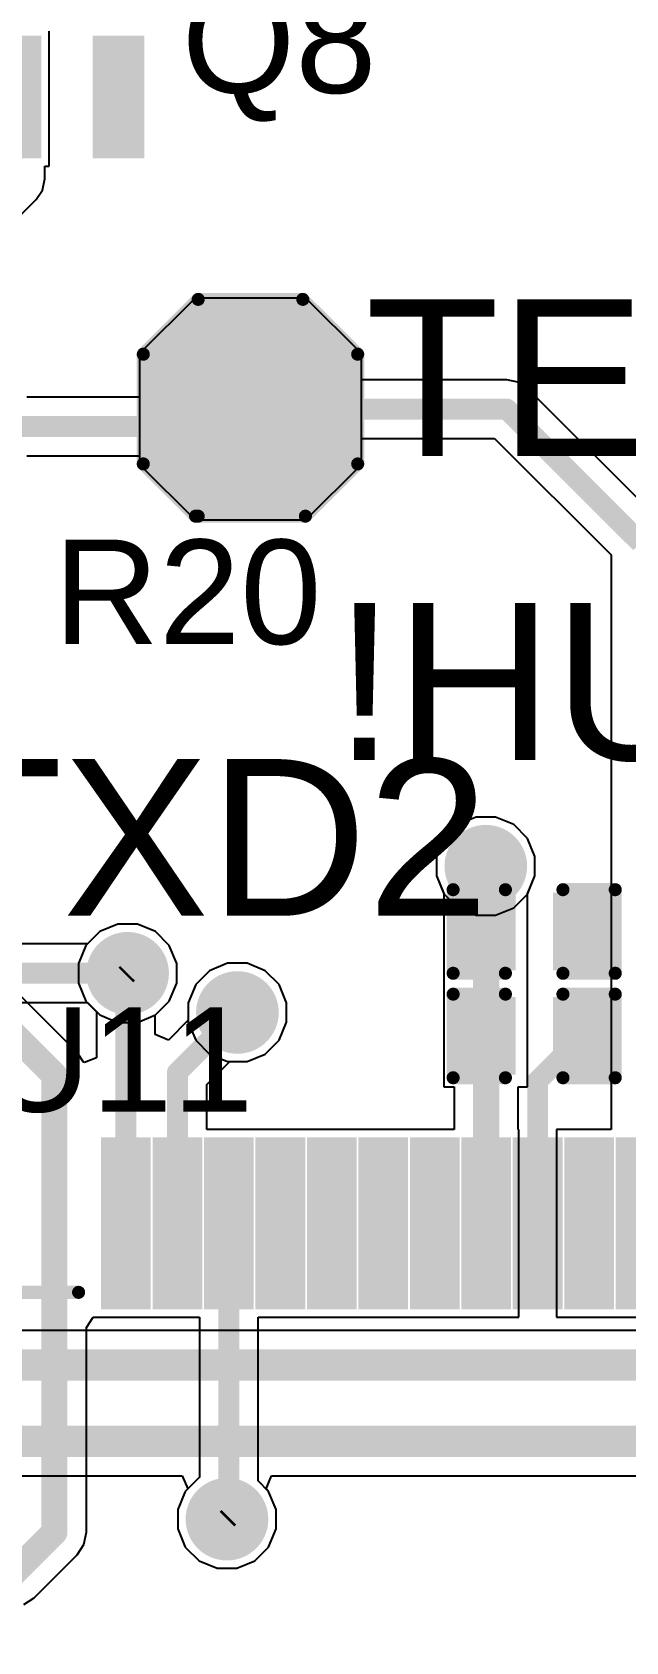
# Model space of a CAD drawing. Header units: millimetres. Extents: x -0.13 to 3.86, y -0.01 to 4.3.
# Drawn here: x 1.047 to 1.274, y 2.803 to 3.419 of the extents above; entities that cross this region are included whole.
import ezdxf

# ---------------------------------------------------------------- set-up
doc = ezdxf.new("R2010")
doc.units = ezdxf.units.MM
doc.header["$MEASUREMENT"] = 0
for name, color, linetype in [('BottomLayer', 5, 'Continuous'), ('BottomSolder', 6, 'Continuous'), ('MultiLayer', 9, 'Continuous'), ('PadHoleLayer', 156, 'Continuous'), ('TopLayer', 1, 'Continuous'), ('TopOverlay', 2, 'Continuous'), ('TopPaste', 8, 'Continuous'), ('TopSolder', 216, 'Continuous'), ('ViaHoleLayer', 16, 'Continuous')]:
    doc.layers.add(name, color=color, linetype=linetype)
doc.styles.add('Arial', font='arial.ttf', dxfattribs={"height": 0.2})

# ---------------------------------------------------------------- blocks, each defined once
blk = doc.blocks.new('C___0402_35')
at = {"layer": 'TopLayer'}
for points in [[(-0.0275, -0.0125), (-0.0275, 0.0125), (-0.0095, 0.0125), (-0.0095, -0.0125)], [(0.0095, -0.0125), (0.0095, 0.0125), (0.0275, 0.0125), (0.0275, -0.0125)]]:
    blk.add_hatch(color=1, dxfattribs=at).paths.add_polyline_path(points)
at = {"layer": 'TopPaste'}
for points in [[(-0.0275, -0.0125), (-0.0275, 0.0125), (-0.0095, 0.0125), (-0.0095, -0.0125)], [(0.0095, -0.0125), (0.0095, 0.0125), (0.0275, 0.0125), (0.0275, -0.0125)]]:
    blk.add_hatch(color=8, dxfattribs=at).paths.add_polyline_path(points)
at = {"layer": 'TopSolder'}
for points in [[(-0.02986, -0.01486), (-0.02986, 0.01486), (-0.00714, 0.01486), (-0.00714, -0.01486)], [(0.00714, -0.01486), (0.00714, 0.01486), (0.02986, 0.01486), (0.02986, -0.01486)]]:
    blk.add_hatch(color=216, dxfattribs=at).paths.add_polyline_path(points)
at = {"layer": 'TopOverlay', "const_width": 0.005}
for points in [[(-0.031, 0.016), (-0.011, 0.016)], [(-0.031, -0.016), (-0.031, 0.016)], [(0.011, 0.016), (0.031, 0.016)], [(0.031, -0.016), (0.031, 0.016)], [(-0.031, -0.016), (-0.011, -0.016)], [(0.011, -0.016), (0.031, -0.016)]]:
    blk.add_lwpolyline(points, dxfattribs=at)
at = {"layer": 'TopOverlay', "const_width": 0.0025}
for points in [[(-0.03225, 0.016, 1), (-0.02975, 0.016, 1)], [(-0.03225, 0.016, 1), (-0.02975, 0.016, 1)], [(-0.01225, 0.016, 1), (-0.00975, 0.016, 1)], [(0.00975, 0.016, 1), (0.01225, 0.016, 1)], [(0.02975, 0.016, 1), (0.03225, 0.016, 1)], [(0.02975, 0.016, 1), (0.03225, 0.016, 1)], [(-0.03225, -0.016, 1), (-0.02975, -0.016, 1)], [(-0.03225, -0.016, 1), (-0.02975, -0.016, 1)], [(-0.01225, -0.016, 1), (-0.00975, -0.016, 1)], [(0.00975, -0.016, 1), (0.01225, -0.016, 1)], [(0.02975, -0.016, 1), (0.03225, -0.016, 1)], [(0.02975, -0.016, 1), (0.03225, -0.016, 1)]]:
    blk.add_lwpolyline(points, format="xyb", close=True, dxfattribs=at)
blk = doc.blocks.new('C___0402_37')
at = {"layer": 'TopLayer'}
for points in [[(-0.0275, -0.0125), (-0.0275, 0.0125), (-0.0095, 0.0125), (-0.0095, -0.0125)], [(0.0095, -0.0125), (0.0095, 0.0125), (0.0275, 0.0125), (0.0275, -0.0125)]]:
    blk.add_hatch(color=1, dxfattribs=at).paths.add_polyline_path(points)
at = {"layer": 'TopPaste'}
for points in [[(-0.0275, -0.0125), (-0.0275, 0.0125), (-0.0095, 0.0125), (-0.0095, -0.0125)], [(0.0095, -0.0125), (0.0095, 0.0125), (0.0275, 0.0125), (0.0275, -0.0125)]]:
    blk.add_hatch(color=8, dxfattribs=at).paths.add_polyline_path(points)
at = {"layer": 'TopSolder'}
for points in [[(-0.02986, -0.01486), (-0.02986, 0.01486), (-0.00714, 0.01486), (-0.00714, -0.01486)], [(0.00714, -0.01486), (0.00714, 0.01486), (0.02986, 0.01486), (0.02986, -0.01486)]]:
    blk.add_hatch(color=216, dxfattribs=at).paths.add_polyline_path(points)
at = {"layer": 'TopOverlay', "const_width": 0.005}
for points in [[(-0.031, 0.016), (-0.011, 0.016)], [(-0.031, -0.016), (-0.031, 0.016)], [(0.011, 0.016), (0.031, 0.016)], [(0.031, -0.016), (0.031, 0.016)], [(-0.031, -0.016), (-0.011, -0.016)], [(0.011, -0.016), (0.031, -0.016)]]:
    blk.add_lwpolyline(points, dxfattribs=at)
at = {"layer": 'TopOverlay', "const_width": 0.0025}
for points in [[(-0.03225, 0.016, 1), (-0.02975, 0.016, 1)], [(-0.03225, 0.016, 1), (-0.02975, 0.016, 1)], [(-0.01225, 0.016, 1), (-0.00975, 0.016, 1)], [(0.00975, 0.016, 1), (0.01225, 0.016, 1)], [(0.02975, 0.016, 1), (0.03225, 0.016, 1)], [(0.02975, 0.016, 1), (0.03225, 0.016, 1)], [(-0.03225, -0.016, 1), (-0.02975, -0.016, 1)], [(-0.03225, -0.016, 1), (-0.02975, -0.016, 1)], [(-0.01225, -0.016, 1), (-0.00975, -0.016, 1)], [(0.00975, -0.016, 1), (0.01225, -0.016, 1)], [(0.02975, -0.016, 1), (0.03225, -0.016, 1)], [(0.02975, -0.016, 1), (0.03225, -0.016, 1)]]:
    blk.add_lwpolyline(points, format="xyb", close=True, dxfattribs=at)
blk = doc.blocks.new('64_TQFP__10_10__101')
at = {"layer": 'TopLayer'}
for points in [[(-0.15315, 0.19429), (-0.15315, 0.25216), (-0.14213, 0.25216), (-0.14213, 0.19429)], [(-0.13346, 0.19429), (-0.13346, 0.25216), (-0.12244, 0.25216), (-0.12244, 0.19429)], [(-0.11378, 0.19429), (-0.11378, 0.25216), (-0.10276, 0.25216), (-0.10276, 0.19429)], [(-0.09409, 0.19429), (-0.09409, 0.25216), (-0.08307, 0.25216), (-0.08307, 0.19429)], [(-0.07441, 0.19429), (-0.07441, 0.25216), (-0.06339, 0.25216), (-0.06339, 0.19429)], [(-0.05472, 0.19429), (-0.05472, 0.25216), (-0.0437, 0.25216), (-0.0437, 0.19429)], [(-0.03504, 0.19429), (-0.03504, 0.25216), (-0.02402, 0.25216), (-0.02402, 0.19429)], [(-0.01535, 0.19429), (-0.01535, 0.25216), (-0.00433, 0.25216), (-0.00433, 0.19429)], [(0.00433, 0.19429), (0.00433, 0.25216), (0.01535, 0.25216), (0.01535, 0.19429)], [(0.02402, 0.19429), (0.02402, 0.25216), (0.03504, 0.25216), (0.03504, 0.19429)], [(0.0437, 0.19429), (0.0437, 0.25216), (0.05472, 0.25216), (0.05472, 0.19429)], [(0.06339, 0.19429), (0.06339, 0.25216), (0.07441, 0.25216), (0.07441, 0.19429)], [(0.08307, 0.19429), (0.08307, 0.25216), (0.09409, 0.25216), (0.09409, 0.19429)], [(0.10276, 0.19429), (0.10276, 0.25216), (0.11378, 0.25216), (0.11378, 0.19429)], [(0.12244, 0.19429), (0.12244, 0.25216), (0.13346, 0.25216), (0.13346, 0.19429)], [(0.14213, 0.19429), (0.14213, 0.25216), (0.15315, 0.25216), (0.15315, 0.19429)], [(-0.25217, 0.15315), (-0.19429, 0.15315), (-0.19429, 0.14213), (-0.25217, 0.14213)], [(0.19429, 0.15315), (0.25217, 0.15315), (0.25217, 0.14213), (0.19429, 0.14213)], [(-0.25217, 0.13346), (-0.19429, 0.13346), (-0.19429, 0.12244), (-0.25217, 0.12244)], [(0.19429, 0.13346), (0.25217, 0.13346), (0.25217, 0.12244), (0.19429, 0.12244)], [(-0.25217, 0.11378), (-0.19429, 0.11378), (-0.19429, 0.10276), (-0.25217, 0.10276)], [(0.19429, 0.11378), (0.25217, 0.11378), (0.25217, 0.10276), (0.19429, 0.10276)], [(-0.25217, 0.09409), (-0.19429, 0.09409), (-0.19429, 0.08307), (-0.25217, 0.08307)], [(0.19429, 0.09409), (0.25217, 0.09409), (0.25217, 0.08307), (0.19429, 0.08307)], [(-0.25217, 0.07441), (-0.19429, 0.07441), (-0.19429, 0.06339), (-0.25217, 0.06339)], [(0.19429, 0.07441), (0.25217, 0.07441), (0.25217, 0.06339), (0.19429, 0.06339)], [(-0.25217, 0.05472), (-0.19429, 0.05472), (-0.19429, 0.0437), (-0.25217, 0.0437)], [(0.19429, 0.05472), (0.25217, 0.05472), (0.25217, 0.0437), (0.19429, 0.0437)], [(-0.25217, 0.03504), (-0.19429, 0.03504), (-0.19429, 0.02402), (-0.25217, 0.02402)], [(0.19429, 0.03504), (0.25217, 0.03504), (0.25217, 0.02402), (0.19429, 0.02402)], [(-0.25217, 0.01535), (-0.19429, 0.01535), (-0.19429, 0.00433), (-0.25217, 0.00433)], [(0.19429, 0.01535), (0.25217, 0.01535), (0.25217, 0.00433), (0.19429, 0.00433)], [(-0.25217, -0.00433), (-0.19429, -0.00433), (-0.19429, -0.01535), (-0.25217, -0.01535)], [(0.19429, -0.00433), (0.25217, -0.00433), (0.25217, -0.01535), (0.19429, -0.01535)], [(-0.25217, -0.02402), (-0.19429, -0.02402), (-0.19429, -0.03504), (-0.25217, -0.03504)], [(0.19429, -0.02402), (0.25217, -0.02402), (0.25217, -0.03504), (0.19429, -0.03504)], [(-0.25217, -0.0437), (-0.19429, -0.0437), (-0.19429, -0.05472), (-0.25217, -0.05472)], [(0.19429, -0.0437), (0.25217, -0.0437), (0.25217, -0.05472), (0.19429, -0.05472)], [(-0.25217, -0.06339), (-0.19429, -0.06339), (-0.19429, -0.07441), (-0.25217, -0.07441)], [(0.19429, -0.06339), (0.25217, -0.06339), (0.25217, -0.07441), (0.19429, -0.07441)], [(-0.25217, -0.08307), (-0.19429, -0.08307), (-0.19429, -0.09409), (-0.25217, -0.09409)], [(0.19429, -0.08307), (0.25217, -0.08307), (0.25217, -0.09409), (0.19429, -0.09409)], [(-0.25217, -0.10276), (-0.19429, -0.10276), (-0.19429, -0.11378), (-0.25217, -0.11378)], [(0.19429, -0.10276), (0.25217, -0.10276), (0.25217, -0.11378), (0.19429, -0.11378)], [(-0.25217, -0.12244), (-0.19429, -0.12244), (-0.19429, -0.13346), (-0.25217, -0.13346)], [(0.19429, -0.12244), (0.25217, -0.12244), (0.25217, -0.13346), (0.19429, -0.13346)], [(-0.25217, -0.14213), (-0.19429, -0.14213), (-0.19429, -0.15315), (-0.25217, -0.15315)], [(0.19429, -0.14213), (0.25217, -0.14213), (0.25217, -0.15315), (0.19429, -0.15315)], [(-0.15315, -0.25216), (-0.15315, -0.19429), (-0.14213, -0.19429), (-0.14213, -0.25216)], [(-0.13346, -0.25216), (-0.13346, -0.19429), (-0.12244, -0.19429), (-0.12244, -0.25216)], [(-0.11378, -0.25216), (-0.11378, -0.19429), (-0.10276, -0.19429), (-0.10276, -0.25216)], [(-0.09409, -0.25216), (-0.09409, -0.19429), (-0.08307, -0.19429), (-0.08307, -0.25216)], [(-0.07441, -0.25216), (-0.07441, -0.19429), (-0.06339, -0.19429), (-0.06339, -0.25216)], [(-0.05472, -0.25216), (-0.05472, -0.19429), (-0.0437, -0.19429), (-0.0437, -0.25216)], [(-0.03504, -0.25216), (-0.03504, -0.19429), (-0.02402, -0.19429), (-0.02402, -0.25216)], [(-0.01535, -0.25216), (-0.01535, -0.19429), (-0.00433, -0.19429), (-0.00433, -0.25216)], [(0.00433, -0.25216), (0.00433, -0.19429), (0.01535, -0.19429), (0.01535, -0.25216)], [(0.02402, -0.25216), (0.02402, -0.19429), (0.03504, -0.19429), (0.03504, -0.25216)], [(0.0437, -0.25216), (0.0437, -0.19429), (0.05472, -0.19429), (0.05472, -0.25216)], [(0.06339, -0.25216), (0.06339, -0.19429), (0.07441, -0.19429), (0.07441, -0.25216)], [(0.08307, -0.25216), (0.08307, -0.19429), (0.09409, -0.19429), (0.09409, -0.25216)], [(0.10276, -0.25216), (0.10276, -0.19429), (0.11378, -0.19429), (0.11378, -0.25216)], [(0.12244, -0.25216), (0.12244, -0.19429), (0.13346, -0.19429), (0.13346, -0.25216)], [(0.14213, -0.25216), (0.14213, -0.19429), (0.15315, -0.19429), (0.15315, -0.25216)]]:
    blk.add_hatch(color=1, dxfattribs=at).paths.add_polyline_path(points)
at = {"layer": 'TopPaste'}
for points in [[(-0.15315, 0.19429), (-0.15315, 0.25216), (-0.14213, 0.25216), (-0.14213, 0.19429)], [(-0.13346, 0.19429), (-0.13346, 0.25216), (-0.12244, 0.25216), (-0.12244, 0.19429)], [(-0.11378, 0.19429), (-0.11378, 0.25216), (-0.10276, 0.25216), (-0.10276, 0.19429)], [(-0.09409, 0.19429), (-0.09409, 0.25216), (-0.08307, 0.25216), (-0.08307, 0.19429)], [(-0.07441, 0.19429), (-0.07441, 0.25216), (-0.06339, 0.25216), (-0.06339, 0.19429)], [(-0.05472, 0.19429), (-0.05472, 0.25216), (-0.0437, 0.25216), (-0.0437, 0.19429)], [(-0.03504, 0.19429), (-0.03504, 0.25216), (-0.02402, 0.25216), (-0.02402, 0.19429)], [(-0.01535, 0.19429), (-0.01535, 0.25216), (-0.00433, 0.25216), (-0.00433, 0.19429)], [(0.00433, 0.19429), (0.00433, 0.25216), (0.01535, 0.25216), (0.01535, 0.19429)], [(0.02402, 0.19429), (0.02402, 0.25216), (0.03504, 0.25216), (0.03504, 0.19429)], [(0.0437, 0.19429), (0.0437, 0.25216), (0.05472, 0.25216), (0.05472, 0.19429)], [(0.06339, 0.19429), (0.06339, 0.25216), (0.07441, 0.25216), (0.07441, 0.19429)], [(0.08307, 0.19429), (0.08307, 0.25216), (0.09409, 0.25216), (0.09409, 0.19429)], [(0.10276, 0.19429), (0.10276, 0.25216), (0.11378, 0.25216), (0.11378, 0.19429)], [(0.12244, 0.19429), (0.12244, 0.25216), (0.13346, 0.25216), (0.13346, 0.19429)], [(0.14213, 0.19429), (0.14213, 0.25216), (0.15315, 0.25216), (0.15315, 0.19429)], [(-0.25217, 0.15315), (-0.19429, 0.15315), (-0.19429, 0.14213), (-0.25217, 0.14213)], [(0.19429, 0.15315), (0.25217, 0.15315), (0.25217, 0.14213), (0.19429, 0.14213)], [(-0.25217, 0.13346), (-0.19429, 0.13346), (-0.19429, 0.12244), (-0.25217, 0.12244)], [(0.19429, 0.13346), (0.25217, 0.13346), (0.25217, 0.12244), (0.19429, 0.12244)], [(-0.25217, 0.11378), (-0.19429, 0.11378), (-0.19429, 0.10276), (-0.25217, 0.10276)], [(0.19429, 0.11378), (0.25217, 0.11378), (0.25217, 0.10276), (0.19429, 0.10276)], [(-0.25217, 0.09409), (-0.19429, 0.09409), (-0.19429, 0.08307), (-0.25217, 0.08307)], [(0.19429, 0.09409), (0.25217, 0.09409), (0.25217, 0.08307), (0.19429, 0.08307)], [(-0.25217, 0.07441), (-0.19429, 0.07441), (-0.19429, 0.06339), (-0.25217, 0.06339)], [(0.19429, 0.07441), (0.25217, 0.07441), (0.25217, 0.06339), (0.19429, 0.06339)], [(-0.25217, 0.05472), (-0.19429, 0.05472), (-0.19429, 0.0437), (-0.25217, 0.0437)], [(0.19429, 0.05472), (0.25217, 0.05472), (0.25217, 0.0437), (0.19429, 0.0437)], [(-0.25217, 0.03504), (-0.19429, 0.03504), (-0.19429, 0.02402), (-0.25217, 0.02402)], [(0.19429, 0.03504), (0.25217, 0.03504), (0.25217, 0.02402), (0.19429, 0.02402)], [(-0.25217, 0.01535), (-0.19429, 0.01535), (-0.19429, 0.00433), (-0.25217, 0.00433)], [(0.19429, 0.01535), (0.25217, 0.01535), (0.25217, 0.00433), (0.19429, 0.00433)], [(-0.25217, -0.00433), (-0.19429, -0.00433), (-0.19429, -0.01535), (-0.25217, -0.01535)], [(0.19429, -0.00433), (0.25217, -0.00433), (0.25217, -0.01535), (0.19429, -0.01535)], [(-0.25217, -0.02402), (-0.19429, -0.02402), (-0.19429, -0.03504), (-0.25217, -0.03504)], [(0.19429, -0.02402), (0.25217, -0.02402), (0.25217, -0.03504), (0.19429, -0.03504)], [(-0.25217, -0.0437), (-0.19429, -0.0437), (-0.19429, -0.05472), (-0.25217, -0.05472)], [(0.19429, -0.0437), (0.25217, -0.0437), (0.25217, -0.05472), (0.19429, -0.05472)], [(-0.25217, -0.06339), (-0.19429, -0.06339), (-0.19429, -0.07441), (-0.25217, -0.07441)], [(0.19429, -0.06339), (0.25217, -0.06339), (0.25217, -0.07441), (0.19429, -0.07441)], [(-0.25217, -0.08307), (-0.19429, -0.08307), (-0.19429, -0.09409), (-0.25217, -0.09409)], [(0.19429, -0.08307), (0.25217, -0.08307), (0.25217, -0.09409), (0.19429, -0.09409)], [(-0.25217, -0.10276), (-0.19429, -0.10276), (-0.19429, -0.11378), (-0.25217, -0.11378)], [(0.19429, -0.10276), (0.25217, -0.10276), (0.25217, -0.11378), (0.19429, -0.11378)], [(-0.25217, -0.12244), (-0.19429, -0.12244), (-0.19429, -0.13346), (-0.25217, -0.13346)], [(0.19429, -0.12244), (0.25217, -0.12244), (0.25217, -0.13346), (0.19429, -0.13346)], [(-0.25217, -0.14213), (-0.19429, -0.14213), (-0.19429, -0.15315), (-0.25217, -0.15315)], [(0.19429, -0.14213), (0.25217, -0.14213), (0.25217, -0.15315), (0.19429, -0.15315)], [(-0.15315, -0.25216), (-0.15315, -0.19429), (-0.14213, -0.19429), (-0.14213, -0.25216)], [(-0.13346, -0.25216), (-0.13346, -0.19429), (-0.12244, -0.19429), (-0.12244, -0.25216)], [(-0.11378, -0.25216), (-0.11378, -0.19429), (-0.10276, -0.19429), (-0.10276, -0.25216)], [(-0.09409, -0.25216), (-0.09409, -0.19429), (-0.08307, -0.19429), (-0.08307, -0.25216)], [(-0.07441, -0.25216), (-0.07441, -0.19429), (-0.06339, -0.19429), (-0.06339, -0.25216)], [(-0.05472, -0.25216), (-0.05472, -0.19429), (-0.0437, -0.19429), (-0.0437, -0.25216)], [(-0.03504, -0.25216), (-0.03504, -0.19429), (-0.02402, -0.19429), (-0.02402, -0.25216)], [(-0.01535, -0.25216), (-0.01535, -0.19429), (-0.00433, -0.19429), (-0.00433, -0.25216)], [(0.00433, -0.25216), (0.00433, -0.19429), (0.01535, -0.19429), (0.01535, -0.25216)], [(0.02402, -0.25216), (0.02402, -0.19429), (0.03504, -0.19429), (0.03504, -0.25216)], [(0.0437, -0.25216), (0.0437, -0.19429), (0.05472, -0.19429), (0.05472, -0.25216)], [(0.06339, -0.25216), (0.06339, -0.19429), (0.07441, -0.19429), (0.07441, -0.25216)], [(0.08307, -0.25216), (0.08307, -0.19429), (0.09409, -0.19429), (0.09409, -0.25216)], [(0.10276, -0.25216), (0.10276, -0.19429), (0.11378, -0.19429), (0.11378, -0.25216)], [(0.12244, -0.25216), (0.12244, -0.19429), (0.13346, -0.19429), (0.13346, -0.25216)], [(0.14213, -0.25216), (0.14213, -0.19429), (0.15315, -0.19429), (0.15315, -0.25216)]]:
    blk.add_hatch(color=8, dxfattribs=at).paths.add_polyline_path(points)
at = {"layer": 'TopSolder'}
for points in [[(-0.15715, 0.19029), (-0.15715, 0.25616), (-0.13813, 0.25616), (-0.13813, 0.19029)], [(-0.13746, 0.19029), (-0.13746, 0.25616), (-0.11844, 0.25616), (-0.11844, 0.19029)], [(-0.11778, 0.19029), (-0.11778, 0.25616), (-0.09876, 0.25616), (-0.09876, 0.19029)], [(-0.09809, 0.19029), (-0.09809, 0.25616), (-0.07907, 0.25616), (-0.07907, 0.19029)], [(-0.07841, 0.19029), (-0.07841, 0.25616), (-0.05939, 0.25616), (-0.05939, 0.19029)], [(-0.05872, 0.19029), (-0.05872, 0.25616), (-0.0397, 0.25616), (-0.0397, 0.19029)], [(-0.03904, 0.19029), (-0.03904, 0.25616), (-0.02002, 0.25616), (-0.02002, 0.19029)], [(-0.01935, 0.19029), (-0.01935, 0.25616), (-0.00033, 0.25616), (-0.00033, 0.19029)], [(0.00033, 0.19029), (0.00033, 0.25616), (0.01935, 0.25616), (0.01935, 0.19029)], [(0.02002, 0.19029), (0.02002, 0.25616), (0.03904, 0.25616), (0.03904, 0.19029)], [(0.0397, 0.19029), (0.0397, 0.25616), (0.05872, 0.25616), (0.05872, 0.19029)], [(0.05939, 0.19029), (0.05939, 0.25616), (0.07841, 0.25616), (0.07841, 0.19029)], [(0.07907, 0.19029), (0.07907, 0.25616), (0.09809, 0.25616), (0.09809, 0.19029)], [(0.09876, 0.19029), (0.09876, 0.25616), (0.11778, 0.25616), (0.11778, 0.19029)], [(0.11844, 0.19029), (0.11844, 0.25616), (0.13746, 0.25616), (0.13746, 0.19029)], [(0.13813, 0.19029), (0.13813, 0.25616), (0.15715, 0.25616), (0.15715, 0.19029)], [(-0.25617, 0.15715), (-0.19029, 0.15715), (-0.19029, 0.13813), (-0.25617, 0.13813)], [(0.19029, 0.15715), (0.25617, 0.15715), (0.25617, 0.13813), (0.19029, 0.13813)], [(-0.25617, 0.13746), (-0.19029, 0.13746), (-0.19029, 0.11844), (-0.25617, 0.11844)], [(0.19029, 0.13746), (0.25617, 0.13746), (0.25617, 0.11844), (0.19029, 0.11844)], [(-0.25617, 0.11778), (-0.19029, 0.11778), (-0.19029, 0.09876), (-0.25617, 0.09876)], [(0.19029, 0.11778), (0.25617, 0.11778), (0.25617, 0.09876), (0.19029, 0.09876)], [(-0.25617, 0.09809), (-0.19029, 0.09809), (-0.19029, 0.07907), (-0.25617, 0.07907)], [(0.19029, 0.09809), (0.25617, 0.09809), (0.25617, 0.07907), (0.19029, 0.07907)], [(-0.25617, 0.07841), (-0.19029, 0.07841), (-0.19029, 0.05939), (-0.25617, 0.05939)], [(0.19029, 0.07841), (0.25617, 0.07841), (0.25617, 0.05939), (0.19029, 0.05939)], [(-0.25617, 0.05872), (-0.19029, 0.05872), (-0.19029, 0.0397), (-0.25617, 0.0397)], [(0.19029, 0.05872), (0.25617, 0.05872), (0.25617, 0.0397), (0.19029, 0.0397)], [(-0.25617, 0.03904), (-0.19029, 0.03904), (-0.19029, 0.02002), (-0.25617, 0.02002)], [(0.19029, 0.03904), (0.25617, 0.03904), (0.25617, 0.02002), (0.19029, 0.02002)], [(-0.25617, 0.01935), (-0.19029, 0.01935), (-0.19029, 0.00033), (-0.25617, 0.00033)], [(0.19029, 0.01935), (0.25617, 0.01935), (0.25617, 0.00033), (0.19029, 0.00033)], [(-0.25617, -0.00033), (-0.19029, -0.00033), (-0.19029, -0.01935), (-0.25617, -0.01935)], [(0.19029, -0.00033), (0.25617, -0.00033), (0.25617, -0.01935), (0.19029, -0.01935)], [(-0.25617, -0.02002), (-0.19029, -0.02002), (-0.19029, -0.03904), (-0.25617, -0.03904)], [(0.19029, -0.02002), (0.25617, -0.02002), (0.25617, -0.03904), (0.19029, -0.03904)], [(-0.25617, -0.0397), (-0.19029, -0.0397), (-0.19029, -0.05872), (-0.25617, -0.05872)], [(0.19029, -0.0397), (0.25617, -0.0397), (0.25617, -0.05872), (0.19029, -0.05872)], [(-0.25617, -0.05939), (-0.19029, -0.05939), (-0.19029, -0.07841), (-0.25617, -0.07841)], [(0.19029, -0.05939), (0.25617, -0.05939), (0.25617, -0.07841), (0.19029, -0.07841)], [(-0.25617, -0.07907), (-0.19029, -0.07907), (-0.19029, -0.09809), (-0.25617, -0.09809)], [(0.19029, -0.07907), (0.25617, -0.07907), (0.25617, -0.09809), (0.19029, -0.09809)], [(-0.25617, -0.09876), (-0.19029, -0.09876), (-0.19029, -0.11778), (-0.25617, -0.11778)], [(0.19029, -0.09876), (0.25617, -0.09876), (0.25617, -0.11778), (0.19029, -0.11778)], [(-0.25617, -0.11844), (-0.19029, -0.11844), (-0.19029, -0.13746), (-0.25617, -0.13746)], [(0.19029, -0.11844), (0.25617, -0.11844), (0.25617, -0.13746), (0.19029, -0.13746)], [(-0.25617, -0.13813), (-0.19029, -0.13813), (-0.19029, -0.15715), (-0.25617, -0.15715)], [(0.19029, -0.13813), (0.25617, -0.13813), (0.25617, -0.15715), (0.19029, -0.15715)], [(-0.15715, -0.25616), (-0.15715, -0.19029), (-0.13813, -0.19029), (-0.13813, -0.25616)], [(-0.13746, -0.25616), (-0.13746, -0.19029), (-0.11844, -0.19029), (-0.11844, -0.25616)], [(-0.11778, -0.25616), (-0.11778, -0.19029), (-0.09876, -0.19029), (-0.09876, -0.25616)], [(-0.09809, -0.25616), (-0.09809, -0.19029), (-0.07907, -0.19029), (-0.07907, -0.25616)], [(-0.07841, -0.25616), (-0.07841, -0.19029), (-0.05939, -0.19029), (-0.05939, -0.25616)], [(-0.05872, -0.25616), (-0.05872, -0.19029), (-0.0397, -0.19029), (-0.0397, -0.25616)], [(-0.03904, -0.25616), (-0.03904, -0.19029), (-0.02002, -0.19029), (-0.02002, -0.25616)], [(-0.01935, -0.25616), (-0.01935, -0.19029), (-0.00033, -0.19029), (-0.00033, -0.25616)], [(0.00033, -0.25616), (0.00033, -0.19029), (0.01935, -0.19029), (0.01935, -0.25616)], [(0.02002, -0.25616), (0.02002, -0.19029), (0.03904, -0.19029), (0.03904, -0.25616)], [(0.0397, -0.25616), (0.0397, -0.19029), (0.05872, -0.19029), (0.05872, -0.25616)], [(0.05939, -0.25616), (0.05939, -0.19029), (0.07841, -0.19029), (0.07841, -0.25616)], [(0.07907, -0.25616), (0.07907, -0.19029), (0.09809, -0.19029), (0.09809, -0.25616)], [(0.09876, -0.25616), (0.09876, -0.19029), (0.11778, -0.19029), (0.11778, -0.25616)], [(0.11844, -0.25616), (0.11844, -0.19029), (0.13746, -0.19029), (0.13746, -0.25616)], [(0.13813, -0.25616), (0.13813, -0.19029), (0.15715, -0.19029), (0.15715, -0.25616)]]:
    blk.add_hatch(color=216, dxfattribs=at).paths.add_polyline_path(points)
at = {"layer": 'TopOverlay', "const_width": 0.005}
for points in [[(-0.19685, 0.19685), (-0.16575, 0.19685)], [(-0.19685, 0.16575), (-0.19685, 0.19685)], [(0.16575, 0.19685), (0.19685, 0.19685)], [(0.19685, 0.16575), (0.19685, 0.19685)], [(-0.263, 0.153), (-0.258, 0.148)], [(-0.263, 0.143), (-0.263, 0.153)], [(-0.263, 0.143), (-0.258, 0.148)], [(-0.19685, -0.19685), (-0.19685, -0.16575)], [(0.19685, -0.19685), (0.19685, -0.16575)], [(-0.19685, -0.19685), (-0.16575, -0.19685)], [(0.16575, -0.19685), (0.19685, -0.19685)]]:
    blk.add_lwpolyline(points, dxfattribs=at)
at = {"layer": 'TopOverlay', "const_width": 0.0025}
for points in [[(-0.1981, 0.19685, 1), (-0.1956, 0.19685, 1)], [(-0.1981, 0.19685, 1), (-0.1956, 0.19685, 1)], [(-0.167, 0.19685, 1), (-0.1645, 0.19685, 1)], [(0.1645, 0.19685, 1), (0.167, 0.19685, 1)], [(0.1956, 0.19685, 1), (0.1981, 0.19685, 1)], [(0.1956, 0.19685, 1), (0.1981, 0.19685, 1)], [(-0.1981, 0.16575, 1), (-0.1956, 0.16575, 1)], [(0.1956, 0.16575, 1), (0.1981, 0.16575, 1)], [(-0.26425, 0.153, 1), (-0.26175, 0.153, 1)], [(-0.26425, 0.153, 1), (-0.26175, 0.153, 1)], [(-0.25925, 0.148, 1), (-0.25675, 0.148, 1)], [(-0.25925, 0.148, 1), (-0.25675, 0.148, 1)], [(-0.26425, 0.143, 1), (-0.26175, 0.143, 1)], [(-0.26425, 0.143, 1), (-0.26175, 0.143, 1)], [(-0.1981, -0.16575, 1), (-0.1956, -0.16575, 1)], [(0.1956, -0.16575, 1), (0.1981, -0.16575, 1)], [(-0.1981, -0.19685, 1), (-0.1956, -0.19685, 1)], [(-0.1981, -0.19685, 1), (-0.1956, -0.19685, 1)], [(-0.167, -0.19685, 1), (-0.1645, -0.19685, 1)], [(0.1645, -0.19685, 1), (0.167, -0.19685, 1)], [(0.1956, -0.19685, 1), (0.1981, -0.19685, 1)], [(0.1956, -0.19685, 1), (0.1981, -0.19685, 1)]]:
    blk.add_lwpolyline(points, format="xyb", close=True, dxfattribs=at)
blk = doc.blocks.new('MMBT2222ATT3G_166')
at = {"layer": 'TopLayer'}
for points in [[(-0.01949, 0.04527), (0.01949, 0.04527), (0.01949, 0.03346), (-0.01949, 0.03346)], [(0.03721, 0.02559), (0.07618, 0.02559), (0.07618, 0.01378), (0.03721, 0.01378)], [(-0.01949, 0.0059), (0.01949, 0.0059), (0.01949, -0.00591), (-0.01949, -0.00591)]]:
    blk.add_hatch(color=1, dxfattribs=at).paths.add_polyline_path(points)
at = {"layer": 'TopPaste'}
for points in [[(-0.01949, 0.04527), (0.01949, 0.04527), (0.01949, 0.03346), (-0.01949, 0.03346)], [(0.03721, 0.02559), (0.07618, 0.02559), (0.07618, 0.01378), (0.03721, 0.01378)], [(-0.01949, 0.0059), (0.01949, 0.0059), (0.01949, -0.00591), (-0.01949, -0.00591)]]:
    blk.add_hatch(color=8, dxfattribs=at).paths.add_polyline_path(points)
at = {"layer": 'TopSolder'}
for points in [[(-0.02349, 0.04927), (0.02349, 0.04927), (0.02349, 0.02946), (-0.02349, 0.02946)], [(0.03321, 0.02959), (0.08018, 0.02959), (0.08018, 0.00978), (0.03321, 0.00978)], [(-0.02349, 0.0099), (0.02349, 0.0099), (0.02349, -0.00991), (-0.02349, -0.00991)]]:
    blk.add_hatch(color=216, dxfattribs=at).paths.add_polyline_path(points)
at = {"layer": 'TopOverlay', "const_width": 0.005}
for points in [[(0.03209, 0.05118), (0.04409, 0.05118)], [(0.04409, 0.05118), (0.04409, 0.03819)], [(0.04409, 0.00118), (0.04409, -0.01181)], [(0.03209, -0.01181), (0.04409, -0.01181)]]:
    blk.add_lwpolyline(points, dxfattribs=at)
at = {"layer": 'TopOverlay', "const_width": 0.0025}
for points in [[(0.03084, 0.05118, 1), (0.03334, 0.05118, 1)], [(0.04284, 0.05118, 1), (0.04534, 0.05118, 1)], [(0.04284, 0.05118, 1), (0.04534, 0.05118, 1)], [(0.04284, 0.03819, 1), (0.04534, 0.03819, 1)], [(0.04284, 0.00118, 1), (0.04534, 0.00118, 1)], [(0.03084, -0.01181, 1), (0.03334, -0.01181, 1)], [(0.04284, -0.01181, 1), (0.04534, -0.01181, 1)], [(0.04284, -0.01181, 1), (0.04534, -0.01181, 1)]]:
    blk.add_lwpolyline(points, format="xyb", close=True, dxfattribs=at)
blk = doc.blocks.new('T____P______TH_1_8___H_________0_92___192')
at = {"layer": 'BottomLayer'}
blk.add_hatch(color=5, dxfattribs=at).paths.add_polyline_path([(0.01772, 0.03543), (-0.01772, 0.03543), (-0.03543, 0.01772), (-0.03543, -0.01772), (-0.01772, -0.03543), (0.01772, -0.03543), (0.03543, -0.01772), (0.03543, 0.01772)])
at = {"layer": 'BottomSolder'}
blk.add_hatch(color=6, dxfattribs=at).paths.add_polyline_path([(0.01972, 0.03943), (-0.01972, 0.03943), (-0.03943, 0.01972), (-0.03943, -0.01972), (-0.01972, -0.03943), (0.01972, -0.03943), (0.03943, -0.01972), (0.03943, 0.01972)])
at = {"layer": 'MultiLayer'}
blk.add_hatch(color=9, dxfattribs=at).paths.add_polyline_path([(0.01772, 0.03543), (-0.01772, 0.03543), (-0.03543, 0.01772), (-0.03543, -0.01772), (-0.01772, -0.03543), (0.01772, -0.03543), (0.03543, -0.01772), (0.03543, 0.01772)])
at = {"layer": 'PadHoleLayer'}
h = blk.add_hatch(color=156, dxfattribs=at)
edge = h.paths.add_edge_path()
edge.add_arc((0, 0), 0.01811, 0, 360)
at = {"layer": 'TopLayer'}
blk.add_hatch(color=1, dxfattribs=at).paths.add_polyline_path([(0.01772, 0.03543), (-0.01772, 0.03543), (-0.03543, 0.01772), (-0.03543, -0.01772), (-0.01772, -0.03543), (0.01772, -0.03543), (0.03543, -0.01772), (0.03543, 0.01772)])
at = {"layer": 'TopSolder'}
blk.add_hatch(color=216, dxfattribs=at).paths.add_polyline_path([(0.01972, 0.03943), (-0.01972, 0.03943), (-0.03943, 0.01972), (-0.03943, -0.01972), (-0.01972, -0.03943), (0.01972, -0.03943), (0.03943, -0.01972), (0.03943, 0.01972)])
at = {"layer": 'TopOverlay', "const_width": 0.005}
for points in [[(-0.041, 0.021), (-0.02, 0.042)], [(-0.02, 0.042), (0.02, 0.042)], [(0.02, 0.042), (0.041, 0.021)], [(-0.041, -0.021), (-0.041, 0.021)], [(0.041, -0.021), (0.041, 0.021)], [(-0.041, -0.021), (-0.021, -0.041)], [(0.021, -0.041), (0.041, -0.021)], [(-0.02, -0.041), (0.021, -0.041)]]:
    blk.add_lwpolyline(points, dxfattribs=at)
at = {"layer": 'TopOverlay', "const_width": 0.0025}
for points in [[(-0.02125, 0.042, 1), (-0.01875, 0.042, 1)], [(-0.02125, 0.042, 1), (-0.01875, 0.042, 1)], [(0.01875, 0.042, 1), (0.02125, 0.042, 1)], [(0.01875, 0.042, 1), (0.02125, 0.042, 1)], [(-0.04225, 0.021, 1), (-0.03975, 0.021, 1)], [(-0.04225, 0.021, 1), (-0.03975, 0.021, 1)], [(0.03975, 0.021, 1), (0.04225, 0.021, 1)], [(0.03975, 0.021, 1), (0.04225, 0.021, 1)], [(-0.04225, -0.021, 1), (-0.03975, -0.021, 1)], [(-0.04225, -0.021, 1), (-0.03975, -0.021, 1)], [(0.03975, -0.021, 1), (0.04225, -0.021, 1)], [(0.03975, -0.021, 1), (0.04225, -0.021, 1)], [(-0.02225, -0.041, 1), (-0.01975, -0.041, 1)], [(-0.02125, -0.041, 1), (-0.01875, -0.041, 1)], [(0.01975, -0.041, 1), (0.02225, -0.041, 1)], [(0.01975, -0.041, 1), (0.02225, -0.041, 1)]]:
    blk.add_lwpolyline(points, format="xyb", close=True, dxfattribs=at)

msp = doc.modelspace()

# ---------------------------------------------------------------- hatches: boundary and pattern name
at = {"layer": 'BottomLayer'}
h = msp.add_hatch(color=5, dxfattribs=at)
edge = h.paths.add_edge_path()
edge.add_arc((1.22, 3.1), 0.01181, 0, 360)
h = msp.add_hatch(color=5, dxfattribs=at)
edge = h.paths.add_edge_path()
edge.add_arc((1.083, 3.059), 0.01181, 0, 360)
h = msp.add_hatch(color=5, dxfattribs=at)
edge = h.paths.add_edge_path()
edge.add_arc((1.125, 3.044), 0.01181, 0, 360)
h = msp.add_hatch(color=5, dxfattribs=at)
edge = h.paths.add_edge_path()
edge.add_arc((1.121, 2.85), 0.01181, 0, 360)
at = {"layer": 'BottomSolder'}
h = msp.add_hatch(color=6, dxfattribs=at)
edge = h.paths.add_edge_path()
edge.add_arc((1.22, 3.1), 0.01581, 0, 360)
h = msp.add_hatch(color=6, dxfattribs=at)
edge = h.paths.add_edge_path()
edge.add_arc((1.083, 3.059), 0.01581, 0, 360)
h = msp.add_hatch(color=6, dxfattribs=at)
edge = h.paths.add_edge_path()
edge.add_arc((1.125, 3.044), 0.01581, 0, 360)
h = msp.add_hatch(color=6, dxfattribs=at)
edge = h.paths.add_edge_path()
edge.add_arc((1.121, 2.85), 0.01581, 0, 360)
at = {"layer": 'TopLayer'}
h = msp.add_hatch(color=1, dxfattribs=at)
edge = h.paths.add_edge_path()
edge.add_arc((1.22, 3.1), 0.01181, 0, 360)
h = msp.add_hatch(color=1, dxfattribs=at)
edge = h.paths.add_edge_path()
edge.add_arc((1.083, 3.059), 0.01181, 0, 360)
h = msp.add_hatch(color=1, dxfattribs=at)
edge = h.paths.add_edge_path()
edge.add_arc((1.125, 3.044), 0.01181, 0, 360)
h = msp.add_hatch(color=1, dxfattribs=at)
edge = h.paths.add_edge_path()
edge.add_arc((1.121, 2.85), 0.01181, 0, 360)
at = {"layer": 'ViaHoleLayer'}
h = msp.add_hatch(color=16, dxfattribs=at)
edge = h.paths.add_edge_path()
edge.add_arc((1.22, 3.1), 0.00591, 0, 360)
h = msp.add_hatch(color=16, dxfattribs=at)
edge = h.paths.add_edge_path()
edge.add_arc((1.083, 3.059), 0.00591, 0, 360)
h = msp.add_hatch(color=16, dxfattribs=at)
edge = h.paths.add_edge_path()
edge.add_arc((1.125, 3.044), 0.00591, 0, 360)
h = msp.add_hatch(color=16, dxfattribs=at)
edge = h.paths.add_edge_path()
edge.add_arc((1.121, 2.85), 0.00591, 0, 360)

# ---------------------------------------------------------------- linework, layer by layer
at = {"layer": 'BottomLayer'}
for p, q in [((1.10878, 3.31743), (1.08757, 3.29622)), ((1.15122, 3.31743), (1.10878, 3.31743)), ((1.17243, 3.29622), (1.15122, 3.31743)), ((1.08757, 3.29622), (1.08757, 3.25378)), ((1.17243, 3.25378), (1.17243, 3.29622)), ((1.08757, 3.25378), (1.10878, 3.23257)), ((1.15122, 3.23257), (1.17243, 3.25378)), ((1.10878, 3.23257), (1.15122, 3.23257)), ((1.21626, 3.11881), (1.20934, 3.11595)), ((1.22374, 3.11881), (1.21626, 3.11881)), ((1.23066, 3.11595), (1.22374, 3.11881)), ((1.20934, 3.11595), (1.20405, 3.11066)), ((1.23595, 3.11066), (1.23066, 3.11595)), ((1.20405, 3.11066), (1.20119, 3.10374)), ((1.23881, 3.10374), (1.23595, 3.11066)), ((1.20119, 3.10374), (1.20119, 3.09626)), ((1.23881, 3.09626), (1.23881, 3.10374)), ((1.20119, 3.09626), (1.20405, 3.08934)), ((1.23595, 3.08934), (1.23881, 3.09626)), ((1.20405, 3.08934), (1.20934, 3.08405)), ((1.23066, 3.08405), (1.23595, 3.08934)), ((1.20934, 3.08405), (1.21626, 3.08119)), ((1.21626, 3.08119), (1.22374, 3.08119)), ((1.22374, 3.08119), (1.23066, 3.08405)), ((1.07926, 3.07781), (1.07234, 3.07495)), ((1.08674, 3.07781), (1.07926, 3.07781)), ((1.09366, 3.07495), (1.08674, 3.07781)), ((1.06761, 3.07022), (0.98952, 3.07022)), ((1.07234, 3.07495), (1.06761, 3.07022)), ((1.09895, 3.06966), (1.09366, 3.07495)), ((1.10181, 3.06274), (1.09895, 3.06966)), ((1.10181, 3.05526), (1.10181, 3.06274)), ((1.12126, 3.06281), (1.11434, 3.05995)), ((1.12874, 3.06281), (1.12126, 3.06281)), ((1.13566, 3.05995), (1.12874, 3.06281)), ((1.11434, 3.05995), (1.10905, 3.05466)), ((1.14095, 3.05466), (1.13566, 3.05995)), ((1.09895, 3.04834), (1.10181, 3.05526)), ((1.10905, 3.05466), (1.10619, 3.04774)), ((1.14381, 3.04774), (1.14095, 3.05466)), ((0.87543, 3.04778), (1.06761, 3.04778)), ((1.06761, 3.04778), (1.07234, 3.04305)), ((1.09366, 3.04305), (1.09895, 3.04834)), ((1.10619, 3.04774), (1.10619, 3.04026)), ((1.14381, 3.04026), (1.14381, 3.04774)), ((1.07234, 3.04305), (1.07926, 3.04019)), ((1.07926, 3.04019), (1.08674, 3.04019)), ((1.08674, 3.04019), (1.09366, 3.04305)), ((1.10619, 3.04026), (1.10905, 3.03334)), ((1.14095, 3.03334), (1.14381, 3.04026)), ((1.10905, 3.03334), (1.11434, 3.02805)), ((1.13566, 3.02805), (1.14095, 3.03334)), ((1.11434, 3.02805), (1.12126, 3.02519)), ((1.12874, 3.02519), (1.13566, 3.02805)), ((1.12126, 3.02519), (1.12874, 3.02519)), ((1.29465, 2.92225), (0.91149, 2.92225)), ((0.90215, 2.86659), (1.10392, 2.86659)), ((1.10392, 2.86659), (1.10599, 2.86159)), ((1.13601, 2.86159), (1.13808, 2.86659)), ((1.13808, 2.86659), (1.30402, 2.86659)), ((1.10505, 2.86066), (1.10219, 2.85374)), ((1.10599, 2.86159), (1.10505, 2.86066)), ((1.13695, 2.86066), (1.13601, 2.86159)), ((1.13981, 2.85374), (1.13695, 2.86066)), ((1.10219, 2.85374), (1.10219, 2.84626)), ((1.13981, 2.84626), (1.13981, 2.85374)), ((1.10219, 2.84626), (1.10505, 2.83934)), ((1.13695, 2.83934), (1.13981, 2.84626)), ((1.10505, 2.83934), (1.11034, 2.83405)), ((1.13166, 2.83405), (1.13695, 2.83934)), ((1.11034, 2.83405), (1.11726, 2.83119)), ((1.11726, 2.83119), (1.12474, 2.83119)), ((1.12474, 2.83119), (1.13166, 2.83405))]:
    msp.add_line(p, q, dxfattribs=at)
for points, const_width in [([(0.833, 3.059), (1.083, 3.059)], 0.008), ([(0.906, 2.909), (1.308, 2.909)], 0.012), ([(0.90215, 2.87985), (1.31737, 2.87985)], 0.012)]:
    msp.add_lwpolyline(points, dxfattribs=dict(at, const_width=const_width))
at = {"layer": 'BottomLayer', "const_width": 0.004}
msp.add_lwpolyline([(1.081, 3.059, 1), (1.085, 3.059, 1)], format="xyb", close=True, dxfattribs=at)
at = {"layer": 'TopLayer'}
for p, q in [((1.05304, 3.36801), (1.05304, 3.41971)), ((1.05135, 3.36313), (1.05135, 3.36801)), ((1.05135, 3.36801), (1.05304, 3.36801)), ((1.04806, 3.3552), (1.05049, 3.35884)), ((1.05049, 3.35884), (1.05135, 3.36313)), ((1.03622, 3.34335), (1.04806, 3.3552)), ((1.04806, 3.3552), (1.04806, 3.3552)), ((1.10878, 3.31743), (1.08757, 3.29622)), ((1.15122, 3.31743), (1.10878, 3.31743)), ((1.17243, 3.29622), (1.15122, 3.31743)), ((1.08757, 3.29622), (1.08757, 3.27957)), ((1.17243, 3.28622), (1.17243, 3.29622)), ((1.228, 3.28622), (1.17243, 3.28622)), ((1.23229, 3.28536), (1.228, 3.28622)), ((1.228, 3.28622), (1.228, 3.28622)), ((1.23593, 3.28293), (1.23229, 3.28536)), ((1.08757, 3.27957), (1.0445, 3.27957)), ((1.28714, 3.23172), (1.23593, 3.28293)), ((1.17243, 3.25378), (1.17243, 3.26378)), ((1.17243, 3.26378), (1.22335, 3.26378)), ((1.22335, 3.26378), (1.268, 3.21914)), ((1.0445, 3.25713), (1.08757, 3.25713)), ((1.08757, 3.25713), (1.08757, 3.25378)), ((1.08757, 3.25378), (1.10878, 3.23257)), ((1.15122, 3.23257), (1.17243, 3.25378)), ((1.10878, 3.23257), (1.15122, 3.23257)), ((1.268, 3.21914), (1.268, 2.99917)), ((1.21626, 3.11881), (1.20934, 3.11595)), ((1.22374, 3.11881), (1.21626, 3.11881)), ((1.23066, 3.11595), (1.22374, 3.11881)), ((1.20934, 3.11595), (1.20405, 3.11066)), ((1.23595, 3.11066), (1.23066, 3.11595)), ((1.20405, 3.11066), (1.20119, 3.10374)), ((1.23881, 3.10374), (1.23595, 3.11066)), ((1.20119, 3.10374), (1.20119, 3.09626)), ((1.23881, 3.09626), (1.23881, 3.10374)), ((1.20119, 3.09626), (1.204, 3.08947)), ((1.236, 3.08947), (1.23881, 3.09626)), ((1.06365, 3.02865), (1.0007, 3.0916)), ((1.204, 3.08947), (1.204, 3.0555)), ((1.236, 3.0555), (1.236, 3.08947)), ((1.07926, 3.07781), (1.07234, 3.07495)), ((1.08674, 3.07781), (1.07926, 3.07781)), ((1.09366, 3.07495), (1.08674, 3.07781)), ((1.06705, 3.06966), (1.06419, 3.06274)), ((1.07234, 3.07495), (1.06705, 3.06966)), ((1.09895, 3.06966), (1.09366, 3.07495)), ((1.10181, 3.06274), (1.09895, 3.06966)), ((1.06419, 3.06274), (1.06419, 3.05526)), ((1.10181, 3.05526), (1.10181, 3.06274)), ((1.12126, 3.06281), (1.11434, 3.05995)), ((1.12874, 3.06281), (1.12126, 3.06281)), ((1.13566, 3.05995), (1.12874, 3.06281)), ((1.11434, 3.05995), (1.10905, 3.05466)), ((1.14095, 3.05466), (1.13566, 3.05995)), ((1.06419, 3.05526), (1.06705, 3.04834)), ((1.09895, 3.04834), (1.10181, 3.05526)), ((1.10905, 3.05466), (1.10619, 3.04774)), ((1.14381, 3.04774), (1.14095, 3.05466)), ((1.204, 3.0555), (1.204, 3.0555)), ((1.204, 3.0555), (1.204, 3.0545)), ((1.204, 3.0545), (1.204, 3.0545)), ((1.204, 3.0545), (1.204, 3.0155)), ((1.236, 3.0545), (1.236, 3.0555)), ((1.236, 3.0555), (1.236, 3.0555)), ((1.236, 3.0155), (1.236, 3.0545)), ((1.236, 3.0545), (1.236, 3.0545)), ((1.06705, 3.04834), (1.07115, 3.04425)), ((1.07115, 3.04425), (1.07115, 3.02662)), ((1.09366, 3.04305), (1.09895, 3.04834)), ((1.10619, 3.04774), (1.10619, 3.04105)), ((1.14381, 3.04026), (1.14381, 3.04774)), ((1.09358, 3.04302), (1.09366, 3.04305)), ((1.09358, 3.03551), (1.09358, 3.04302)), ((1.10619, 3.04105), (1.09858, 3.03344)), ((1.14095, 3.03334), (1.14381, 3.04026)), ((1.09858, 3.03344), (1.09358, 3.03551)), ((1.13566, 3.02805), (1.14095, 3.03334)), ((1.06615, 3.02492), (1.06365, 3.02865)), ((1.07115, 3.02662), (1.06652, 3.02485)), ((1.12874, 3.02519), (1.13566, 3.02805)), ((1.06652, 3.02485), (1.06615, 3.02492)), ((1.11326, 3.0164), (1.12205, 3.02519)), ((1.12205, 3.02519), (1.12874, 3.02519)), ((1.11326, 2.99917), (1.11326, 3.0164)), ((1.204, 3.0155), (1.20792, 3.0155)), ((1.20792, 3.0155), (1.20792, 2.99917)), ((1.23239, 2.99917), (1.23239, 3.0155)), ((1.23239, 3.0155), (1.236, 3.0155)), ((1.20792, 2.99917), (1.11326, 2.99917)), ((1.23267, 2.99917), (1.23239, 2.99917)), ((1.23267, 2.92729), (1.23267, 2.99917)), ((1.268, 2.99917), (1.24702, 2.99917)), ((1.24702, 2.99917), (1.24702, 2.92729)), ((1.06724, 2.92337), (1.06985, 2.92729)), ((1.06985, 2.92729), (1.07224, 2.92729)), ((1.07224, 2.92729), (1.11052, 2.92729)), ((1.11052, 2.92729), (1.11052, 2.86602)), ((1.13295, 2.86465), (1.13295, 2.92729)), ((1.13295, 2.92729), (1.23267, 2.92729)), ((1.24702, 2.92729), (1.29262, 2.92729)), ((1.06724, 2.845), (1.06724, 2.92337)), ((1.11034, 2.86595), (1.10505, 2.86066)), ((1.11052, 2.86602), (1.11034, 2.86595)), ((1.10505, 2.86066), (1.10219, 2.85374)), ((1.13695, 2.86066), (1.13295, 2.86465)), ((1.13981, 2.85374), (1.13695, 2.86066)), ((1.10219, 2.85374), (1.10219, 2.84626)), ((1.13981, 2.84626), (1.13981, 2.85374)), ((1.0663, 2.84032), (1.06724, 2.845)), ((1.10219, 2.84626), (1.10505, 2.83934)), ((1.13695, 2.83934), (1.13981, 2.84626)), ((1.04723, 2.81993), (1.06365, 2.83635)), ((1.06365, 2.83635), (1.0663, 2.84032)), ((1.10505, 2.83934), (1.11034, 2.83405)), ((1.13166, 2.83405), (1.13695, 2.83934)), ((1.11034, 2.83405), (1.11726, 2.83119)), ((1.11726, 2.83119), (1.12474, 2.83119)), ((1.12474, 2.83119), (1.13166, 2.83405)), ((1.04326, 2.81728), (1.04723, 2.81993))]:
    msp.add_line(p, q, dxfattribs=at)
for points, const_width in [([(1.12335, 3.26835), (1.13, 3.275)], 0.008), ([(1.13, 3.275), (1.228, 3.275)], 0.008), ([(1.228, 3.275), (1.27921, 3.22379)], 0.008), ([(1.025, 3.26835), (1.12335, 3.26835)], 0.008), ([(0.975, 3.1), (1.055, 3.02)], 0.01), ([(1.22, 3.075), (1.22, 3.1)], 0.01), ([(1.22016, 2.96323), (1.22016, 3.075)], 0.01), ([(1.08236, 3.05836), (1.083, 3.059)], 0.008), ([(1.08236, 2.96323), (1.08236, 3.05836)], 0.008), ([(1.10205, 3.02105), (1.125, 3.044)], 0.008), ([(1.23984, 3.01784), (1.257, 3.035)], 0.008), ([(1.055, 2.845), (1.055, 3.02)], 0.01), ([(1.10205, 2.96323), (1.10205, 3.02105)], 0.008), ([(1.23984, 2.96323), (1.23984, 3.01784)], 0.008), ([(1.12173, 2.85073), (1.12173, 2.96323)], 0.008), ([(1.121, 2.85), (1.12173, 2.85073)], 0.008), ([(1.03858, 2.82858), (1.055, 2.845)], 0.01)]:
    msp.add_lwpolyline(points, dxfattribs=dict(at, const_width=const_width))
for points, const_width in [([(1.128, 3.275, 1), (1.132, 3.275, 1)], 0.004), ([(1.128, 3.275, 1), (1.132, 3.275, 1)], 0.004), ([(1.226, 3.275, 1), (1.23, 3.275, 1)], 0.004), ([(1.226, 3.275, 1), (1.23, 3.275, 1)], 0.004), ([(1.12135, 3.26835, 1), (1.12535, 3.26835, 1)], 0.004), ([(1.12135, 3.26835, 1), (1.12535, 3.26835, 1)], 0.004), ([(1.2175, 3.1, 1), (1.2225, 3.1, 1)], 0.005), ([(1.2175, 3.075, 1), (1.2225, 3.075, 1)], 0.005), ([(1.21766, 3.075, 1), (1.22266, 3.075, 1)], 0.005), ([(1.081, 3.059, 1), (1.085, 3.059, 1)], 0.004), ([(1.08036, 3.05836, 1), (1.08436, 3.05836, 1)], 0.004), ([(1.08036, 3.05836, 1), (1.08436, 3.05836, 1)], 0.004), ([(1.123, 3.044, 1), (1.127, 3.044, 1)], 0.004), ([(1.255, 3.035, 1), (1.259, 3.035, 1)], 0.004), ([(1.0525, 3.02, 1), (1.0575, 3.02, 1)], 0.005), ([(1.0525, 3.02, 1), (1.0575, 3.02, 1)], 0.005), ([(1.10005, 3.02105, 1), (1.10405, 3.02105, 1)], 0.004), ([(1.10005, 3.02105, 1), (1.10405, 3.02105, 1)], 0.004), ([(1.23784, 3.01784, 1), (1.24184, 3.01784, 1)], 0.004), ([(1.23784, 3.01784, 1), (1.24184, 3.01784, 1)], 0.004), ([(1.08036, 2.96323, 1), (1.08436, 2.96323, 1)], 0.004), ([(1.10005, 2.96323, 1), (1.10405, 2.96323, 1)], 0.004), ([(1.11973, 2.96323, 1), (1.12373, 2.96323, 1)], 0.004), ([(1.21766, 2.96323, 1), (1.22266, 2.96323, 1)], 0.005), ([(1.23784, 2.96323, 1), (1.24184, 2.96323, 1)], 0.004), ([(1.119, 2.85, 1), (1.123, 2.85, 1)], 0.004), ([(1.11973, 2.85073, 1), (1.12373, 2.85073, 1)], 0.004), ([(1.11973, 2.85073, 1), (1.12373, 2.85073, 1)], 0.004), ([(1.0525, 2.845, 1), (1.0575, 2.845, 1)], 0.005), ([(1.0525, 2.845, 1), (1.0575, 2.845, 1)], 0.005)]:
    msp.add_lwpolyline(points, format="xyb", close=True, dxfattribs=dict(at, const_width=const_width))

# ---------------------------------------------------------------- block references
at = {"rotation": 90}
msp.add_blockref('MMBT2222ATT3G_166', (1.0795, 3.3945), dxfattribs=at)
for name, p in [('T____P______TH_1_8___H_________0_92___192', (1.13, 3.275)), ('C___0402_37', (1.2385, 3.075)), ('C___0402_35', (1.2385, 3.035)), ('64_TQFP__10_10__101', (1.23, 2.74))]:
    msp.add_blockref(name, p)

# ---------------------------------------------------------------- texts
at = {"layer": 'TopOverlay', "style": 'Arial'}
for s, height, p in [('Q8', 0.04, (1.10368, 3.39601)), ('TEMPPWREN', 0.06, (1.174, 3.257)), ('R20', 0.04, (1.05468, 3.18501)), ('!HUBRES', 0.06, (1.162, 3.1407)), ('TXD2', 0.06, (1.007, 3.081)), ('U11', 0.04, (1.02868, 3.00601))]:
    msp.add_text(s, height=height, dxfattribs=at).set_placement(p)

doc.saveas('drawing.dxf')
